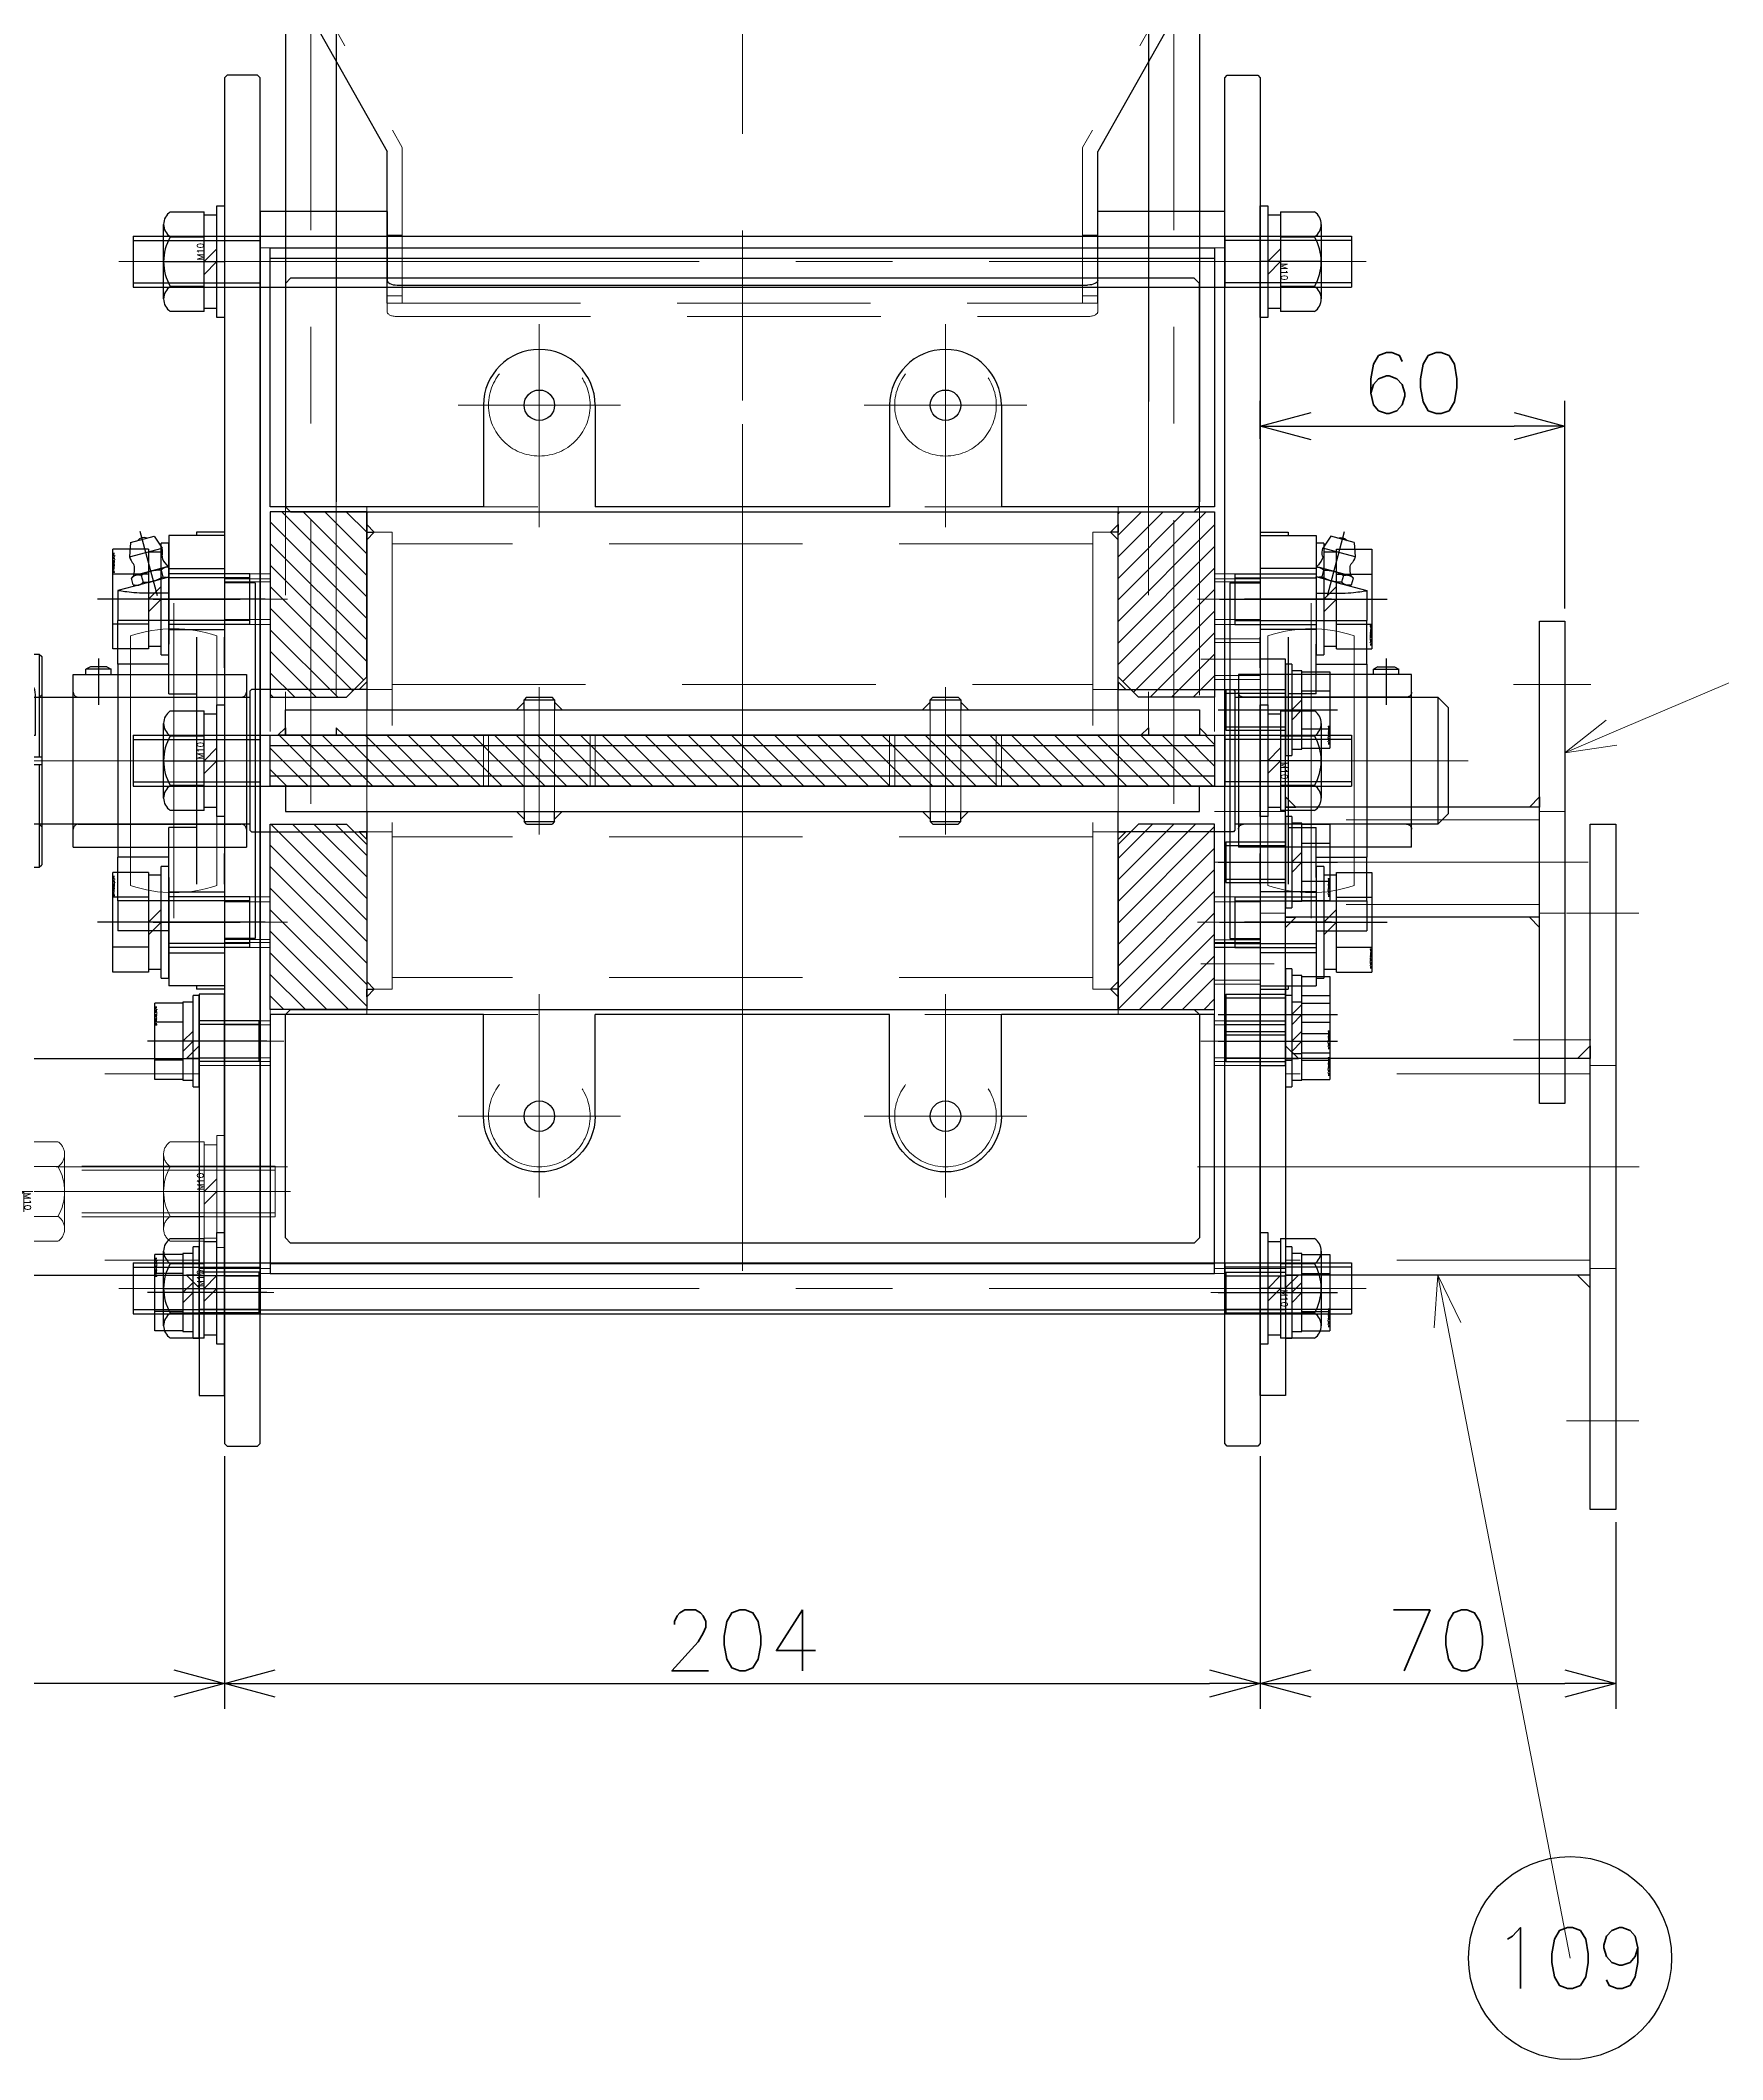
# Model space of a CAD drawing. Header units: millimetres. Extents: x -16130 to 36813, y -8099 to 27484.
# Drawn here: x 21240.1 to 21571.4, y 12683.9 to 13081.5 of the extents above; entities that cross this region are included whole.
import ezdxf
from ezdxf import colors
from ezdxf.entities.mleader import LeaderData, LeaderLine
from ezdxf.enums import TextEntityAlignment as Align
from ezdxf.math import Vec2, Vec3

# ---------------------------------------------------------------- set-up
doc = ezdxf.new("R2010")
doc.units = ezdxf.units.MM
doc.header["$LTSCALE"] = 6
doc.header["$PDMODE"] = 99
doc.header["$PDSIZE"] = 1
doc.linetypes.add('CENTER2', pattern=[28.575, 19.05, -3.175, 3.175, -3.175])
doc.linetypes.add('HIDDEN', pattern=[9.525, 6.35, -3.175])
for name, color, linetype, lineweight in [('01_NORMAL', 7, 'Continuous', 25), ('04_HIDDEN', 2, 'HIDDEN', 13), ('05_CENTER', 4, 'CENTER2', 13), ('08_DIM', 3, 'Continuous', 13)]:
    doc.layers.add(name, color=color, linetype=linetype, lineweight=lineweight)
doc.layers.add('10_DRAFT', color=8, linetype='Continuous', lineweight=0, plot=False)
doc.layers.add('HIDDEN', color=3, linetype='HIDDEN')
doc.styles.add('KSS_TXT', font='txt.shx', dxfattribs={"bigfont": 'extfont2.shx'})
doc.styles.add('KSS_TXT_L', font='txt.shx', dxfattribs={"height": 3, "bigfont": 'extfont2.shx'})
doc.styles.get("Standard").update_dxf_attribs({"font": 'txt.shx', "bigfont": 'extfont2.shx'})
doc.dimstyles.new('KSS_DIM', dxfattribs={"dimtxt": 3, "dimasz": 2.5, "dimexe": 1.25, "dimexo": 0.625, "dimtad": 1, "dimdsep": 46, "dimtxsty": 'KSS_TXT', "dimblk": 'OPEN30', "dimcen": 0, "dimazin": 2, "dimtfac": 0.75, "dimtmove": 0, "dimatfit": 3, "dimldrblk": 'OPEN30', "dimfxl": 1, "dimtolj": 1, "dimarcsym": 0})

# ---------------------------------------------------------------- blocks, each defined once
blk = doc.blocks.new('A$C3C2B7007_1_1_1')
at = {"color": 0}
for p, q in [((-100, 313.2), (-70, 260)), ((100, 313.2), (70, 260)), ((-70, 230.08), (-70, 260)), ((70, 230.08), (70, 260))]:
    blk.add_line(p, q, dxfattribs=at)
at = {"layer": '04_HIDDEN'}
for p, q in [((-97, 313.99), (-67, 260.79)), ((97, 313.99), (67, 260.79)), ((-67, 260.79), (-67, 230.08)), ((67, 260.79), (67, 230.08)), ((-70, 243.5), (-67, 243.5)), ((70, 243.5), (67, 243.5)), ((-70, 231.52), (-67, 231.52)), ((70, 231.52), (67, 231.52)), ((-70, 230.08), (70, 230.08))]:
    blk.add_line(p, q, dxfattribs=at)
at = {"layer": '05_CENTER'}
blk.add_line((0, 549.2), (0, 140), dxfattribs=at)
at = {"layer": '10_DRAFT'}
blk.add_line((6, 140), (-6, 140), dxfattribs=at)
blk = doc.blocks.new('A$C7A624D42_1_1_1')
at = {"color": 0}
for p, q in [((-70, 108.15), (-70, 94.65)), ((70, 94.65), (70, 108.15)), ((-68, 93.66), (68, 93.66))]:
    blk.add_line(p, q, dxfattribs=at)
blk.add_lwpolyline([(-70, 108.15), (-95, 108.15), (-95, -108.15), (95, -108.15), (95, 108.15), (70, 108.15)], dxfattribs=at)
blk.add_ellipse((-68, 94.65), major_axis=(-2, 0), ratio=0.493488, start_param=0, end_param=1.570796, dxfattribs=at)
at = {"color": 0, "extrusion": (0, 0, -1)}
blk.add_ellipse((68, 94.65), major_axis=(2, 0), ratio=0.493488, start_param=0, end_param=1.570796, dxfattribs=at)
at = {"layer": '04_HIDDEN'}
for p, q in [((-70, 101), (-95, 101)), ((95, 101), (70, 101)), ((-70, 94.65), (-70, 88.46)), ((70, 94.65), (70, 88.46)), ((-68, 87.47), (68, 87.47)), ((95, -101), (-95, -101))]:
    blk.add_line(p, q, dxfattribs=at)
blk.add_ellipse((-68, 88.46), major_axis=(-2, 0), ratio=0.493488, start_param=0, end_param=1.570796, dxfattribs=at)
at = {"layer": '04_HIDDEN', "extrusion": (0, 0, -1)}
blk.add_ellipse((68, 88.46), major_axis=(2, 0), ratio=0.493488, start_param=0, end_param=1.570796, dxfattribs=at)
at = {"layer": '10_DRAFT'}
blk.add_line((95, 0), (-95, 0), dxfattribs=at)
blk = doc.blocks.new('A$C684B765D')
at = {"color": 0}
for p, q in [((-195, 21.35), (-5, 21.35)), ((-195, -21.35), (-5, -21.35))]:
    blk.add_line(p, q, dxfattribs=at)
blk.add_lwpolyline([(-195, 67.5), (-200, 67.5), (-200, -67.5), (-195, -67.5)], close=True, dxfattribs=at)
at = {"color": 3}
for points in [[(-195, 21.35), (-192.5, 21.35), (-192.5, 21.35), (-195, 23.85)], [(-5, 21.35), (-7.5, 21.35), (-7.5, 21.35), (-5, 23.85)], [(-195, -21.35), (-192.5, -21.35), (-192.5, -21.35), (-195, -23.85)], [(-5, -21.35), (-7.5, -21.35), (-7.5, -21.35), (-5, -23.85)]]:
    blk.add_lwpolyline(points, close=True, dxfattribs=at)
at = {"layer": '01_NORMAL'}
blk.add_lwpolyline([(0, 34), (-5, 34), (-5, -45), (0, -45)], close=True, dxfattribs=at)
at = {"layer": '04_HIDDEN'}
for p, q in [((-195, 20), (-200, 20)), ((-5, 20), (0, 20)), ((-195, 18.35), (-5, 18.35)), ((-195, -18.35), (-5, -18.35)), ((-195, -20), (-200, -20)), ((-5, -20), (0, -20))]:
    blk.add_line(p, q, dxfattribs=at)
at = {"layer": '05_CENTER'}
for p, q in [((-190.34, 50), (-204.57, 50)), ((4.66, 24.75), (-9.57, 24.75)), ((-204.62, 0), (4.68, 0)), ((4.66, -24.75), (-9.57, -24.75)), ((-190.34, -50), (-204.57, -50))]:
    blk.add_line(p, q, dxfattribs=at)
blk = doc.blocks.new('A$C4F344C99_1')
at = {"color": 0}
for p, q in [((-7.51, 8.7), (7.51, 8.7)), ((-7.51, 3.2), (-7.51, 8.7)), ((-3.75, 3.2), (-3.75, 8.7)), ((3.75, 3.2), (3.75, 8.7)), ((7.51, 3.2), (7.51, 8.7)), ((-9, 1.2), (9, 1.2)), ((-9, 1.2), (-9, 0)), ((-9, 0), (9, 0)), ((-7.7, 3.2), (-7.7, 1.2)), ((7.7, 3.2), (-7.7, 3.2)), ((0, 1.2), (-2, 3.2)), ((0, 3.2), (2, 1.2)), ((7.7, 1.2), (7.7, 3.2)), ((9, 0), (9, 1.2))]:
    blk.add_line(p, q, dxfattribs=at)
at = {"color": 0, "linetype": 'CENTER2'}
blk.add_line((0, -13.3), (0, 10.2), dxfattribs=at)
at = {"color": 0, "linetype": 'HIDDEN'}
for p, q in [((-4, -11.8), (-4, 0)), ((-3.32, -11.8), (-3.32, 0)), ((3.32, -11.8), (3.32, 0)), ((4, -11.8), (4, 0)), ((-4, -11.8), (4, -11.8))]:
    blk.add_line(p, q, dxfattribs=at)
at = {"layer": '10_DRAFT', "style": 'KSS_TXT_L'}
blk.add_text('BT-M8x15L,SW,PW', height=0.3, dxfattribs=at).set_placement((3.13, 8.36))
blk = doc.blocks.new('A$C684BE65F')
blk.add_blockref('A$C684B765D', (0, 0))
at = {"rotation": 90}
for p in [(-5, 24.75), (-5, -24.75)]:
    blk.add_blockref('A$C4F344C99_1', p, dxfattribs=at)
blk = doc.blocks.new('A$C3AF81C96_1_1_1')
for p, q in [((-4, 49), (-4, 10)), ((144, 10), (144, 49)), ((-4, -10), (-4, -49)), ((144, -49), (144, -10))]:
    blk.add_line(p, q)
at = {"color": 0}
for p, q in [((-152, 12.5), (-27, 12.5)), ((27.5, 12.5), (27, 12)), ((27, 10), (27, 12)), ((27, 12), (33, 12)), ((27.5, 12.5), (32.5, 12.5)), ((33, 12), (32.5, 12.5)), ((33, 12), (33, 10)), ((107.5, 12.5), (107, 12)), ((107, 10), (107, 12)), ((107, 12), (113, 12)), ((107.5, 12.5), (112.5, 12.5)), ((113, 12), (112.5, 12.5)), ((113, 12), (113, 10)), ((207, 12.5), (207, -12.5)), ((-4, 5), (-4, -5)), ((144, 5), (144, -5)), ((27, -10), (27, -12)), ((33, -12), (33, -10)), ((107, -10), (107, -12)), ((113, -12), (113, -10)), ((-27, -12.5), (-152, -12.5)), ((27, -12), (33, -12)), ((27.5, -12.5), (27, -12)), ((27.5, -12.5), (32.5, -12.5)), ((33, -12), (32.5, -12.5)), ((107, -12), (113, -12)), ((107.5, -12.5), (107, -12)), ((107.5, -12.5), (112.5, -12.5)), ((113, -12), (112.5, -12.5))]:
    blk.add_line(p, q, dxfattribs=at)
for points in [[(159, 95), (-19, 95), (-20, 94), (-20, 50), (-19, 49), (159, 49), (160, 50), (160, 94)], [(-20, 10), (160, 10), (160, 5), (-20, 5)], [(-20, -10), (160, -10), (160, -5), (-20, -5)], [(159, -95), (-19, -95), (-20, -94), (-20, -50), (-19, -49), (159, -49), (160, -50), (160, -94)]]:
    blk.add_lwpolyline(points, close=True, dxfattribs=at)
at = {"color": 3}
for points in [[(-4, 45), (-2.5, 45), (-4, 46.5), (-4, 46.5)], [(-4, 45), (-2.5, 45), (-4, 43.5), (-4, 43.5)], [(144, 45), (142.5, 45), (144, 46.5), (144, 46.5)], [(144, 45), (142.5, 45), (144, 43.5), (144, 43.5)], [(-4, 14), (-5.5, 14), (-4, 15.5), (-4, 15.5)], [(144, 14), (145.5, 14), (144, 15.5), (144, 15.5)], [(-4, -14), (-5.5, -14), (-4, -15.5), (-4, -15.5)], [(144, -14), (145.5, -14), (144, -15.5), (144, -15.5)], [(-4, -45), (-2.5, -45), (-4, -43.5), (-4, -43.5)], [(144, -45), (142.5, -45), (144, -43.5), (144, -43.5)], [(-4, -45), (-2.5, -45), (-4, -46.5), (-4, -46.5)], [(144, -45), (142.5, -45), (144, -46.5), (144, -46.5)]]:
    blk.add_lwpolyline(points, close=True, dxfattribs=at)
at = {"color": 0}
for points in [[(-4, 14), (-26.7, 14), (-27, 13.7), (-27, -13.7), (-26.7, -14), (-4, -14)], [(144, 14), (166.7, 14), (167, 13.7), (167, -13.7), (166.7, -14), (144, -14)], [(167, 12.5), (207, 12.5), (209, 10.5), (209, -10.5), (207, -12.5), (167, -12.5)]]:
    blk.add_lwpolyline(points, dxfattribs=at)
for centre in [(30, 70), (110, 70), (30, -70), (110, -70)]:
    blk.add_circle(centre, 3, dxfattribs=at)
at = {"layer": '04_HIDDEN'}
for p, q in [((144, 50), (-4, 50)), ((-4, 50), (-4, 49)), ((144, 50), (144, 49)), ((-4, 45), (1, 45)), ((1, 45), (1, -45)), ((139, 45), (139, -45)), ((144, 45), (139, 45)), ((139, 42.7), (1, 42.7)), ((-4, 14), (1, 14)), ((144, 14), (139, 14)), ((-4, 10), (-4, 5)), ((27, 10), (27, -10)), ((33, 10), (33, -10)), ((107, 10), (107, -10)), ((113, 10), (113, -10)), ((144, 10), (144, 5)), ((-4, -10), (-4, -5)), ((144, -10), (144, -5)), ((-4, -14), (1, -14)), ((144, -14), (139, -14)), ((139, -42.7), (1, -42.7)), ((-4, -45), (1, -45)), ((144, -45), (139, -45)), ((-4, -50), (-4, -49)), ((144, -50), (-4, -50)), ((144, -50), (144, -49))]:
    blk.add_line(p, q, dxfattribs=at)
for points in [[(1, 15), (139, 15)], [(139, -15), (1, -15)]]:
    blk.add_lwpolyline(points, dxfattribs=at)
for points in [[(20, 5), (40, 5), (40, -5), (20, -5)], [(120, 5), (100, 5), (100, -5), (120, -5)]]:
    blk.add_lwpolyline(points, close=True, dxfattribs=at)
for centre in [(30, 70), (110, 70), (30, -70), (110, -70)]:
    blk.add_circle(centre, 10, dxfattribs=at)
at = {"layer": '05_CENTER'}
for p, q in [((70, -100.5), (70, 100.5)), ((30, 57), (30, 83)), ((110, 57), (110, 83)), ((17, 70), (43, 70)), ((123, 70), (97, 70)), ((30, -14.51), (30, 14.51)), ((110, -14.51), (110, 14.51)), ((-156.79, 0), (212.93, 0)), ((30, -57), (30, -83)), ((110, -57), (110, -83)), ((17, -70), (43, -70)), ((123, -70), (97, -70))]:
    blk.add_line(p, q, dxfattribs=at)
at = {"layer": '08_DIM'}
for points in [[(27, 10), (25.5, 10), (25.5, 10), (27, 11.5)], [(33, 10), (34.5, 10), (34.5, 10), (33, 11.5)], [(107, 10), (105.5, 10), (105.5, 10), (107, 11.5)], [(113, 10), (114.5, 10), (114.5, 10), (113, 11.5)], [(27, -10), (25.5, -10), (25.5, -10), (27, -11.5)], [(33, -10), (34.5, -10), (34.5, -10), (33, -11.5)], [(107, -10), (105.5, -10), (105.5, -10), (107, -11.5)], [(113, -10), (114.5, -10), (114.5, -10), (113, -11.5)]]:
    blk.add_lwpolyline(points, close=True, dxfattribs=at)
blk = doc.blocks.new('SCSPJ25-10c')
at = {"color": 0}
for p, q in [((-21, -0.5), (-20.5, 0)), ((20.5, 0), (-20.5, 0)), ((-0.75, 0), (-0.75, -10)), ((0.75, 0), (0.75, -10)), ((21, -0.5), (20.5, 0)), ((-0.75, -0.5), (-21, -0.5)), ((-21, -0.5), (-21, -9.5)), ((0, 0), (0, 0)), ((21, -0.5), (0.75, -0.5)), ((5, -1.25), (12.99, -1.25)), ((5, -1.25), (5, -8.75)), ((21, -0.5), (21, -9.5)), ((-0.75, -9.5), (-21, -9.5)), ((-21, -9.5), (-20.5, -10)), ((20.5, -10), (-20.5, -10)), ((21, -9.5), (0.75, -9.5)), ((5, -8.75), (12.99, -8.75)), ((21, -9.5), (20.5, -10))]:
    blk.add_line(p, q, dxfattribs=at)
for major_axis, ratio in [((3.05, 0), 0.655077), ((2.43, 0), 0.679752)]:
    blk.add_ellipse((-12.99, -5), major_axis=major_axis, ratio=ratio, dxfattribs=at)
blk.add_ellipse((12.99, -5), major_axis=(0, -3.75), ratio=0.985617, start_param=0, end_param=3.141593, dxfattribs=at)
at = {"layer": '04_HIDDEN', "color": 0}
for p, q in [((-13, 0), (-12.5, -0.5)), ((13, 0), (12.5, -0.5)), ((-12.99, -3), (-0.75, -3)), ((-12.99, -3.35), (-0.75, -3.35)), ((-12.5, -0.5), (-12.5, -9.5)), ((0.75, -2.75), (5, -2.75)), ((11, 0), (11, 0)), ((12.5, -0.5), (12.5, -9.5)), ((-12.99, -6.65), (-0.75, -6.65)), ((-12.99, -7), (-0.75, -7)), ((0.75, -7.25), (5, -7.25)), ((-12.5, -9.5), (-13, -10)), ((12.5, -9.5), (13, -10))]:
    blk.add_line(p, q, dxfattribs=at)
at = {"layer": '05_CENTER', "color": 0}
blk.add_line((-16.45, -5), (18.24, -5), dxfattribs=at)
at = {"layer": '10_DRAFT'}
blk.add_line((0, 0), (0, -10), dxfattribs=at)
blk = doc.blocks.new('A$C684A822A')
h = blk.add_hatch()
h.set_pattern_fill('_USER', color=0, scale=3, angle=45, style=0, pattern_type=0)
h.set_pattern_definition([(45, (-20851.213, -18042.5643), (-2.12132034, 2.12132034), [])])
h.paths.add_polyline_path([(19, 49), (0, 49), (0, 16.5), (4, 12.5), (19, 12.5)])
h.paths.add_polyline_path([(0, -49), (19, -49), (19, -12.5), (4, -12.5), (0, -16.5)])
at = {"color": 0}
for points in [[(0, 49), (19, 49), (19, 12.5), (4, 12.5), (0, 16.5)], [(0, -49), (19, -49), (19, -12.5), (4, -12.5), (0, -16.5)]]:
    blk.add_lwpolyline(points, close=True, dxfattribs=at)
at = {"layer": '10_DRAFT'}
blk.add_line((0, 0), (19, 0), dxfattribs=at)
blk = doc.blocks.new('A$C20FD3695_1_1_1')
h = blk.add_hatch()
h.set_pattern_fill('_USER', color=0, scale=3, angle=315, pattern_type=0)
h.set_pattern_definition([(315, (-23511.2523, 23029.7587), (2.12132034, 2.12132034), [])])
h.paths.add_polyline_path([(123, -0.5), (123, -0.5), (123, 9.5), (-63, 9.5), (-63, -0.5), (-63, -0.5)])
at = {"color": 0}
for p, q in [((-63, 7.5), (123, 7.5)), ((-63, 1.5), (123, 1.5))]:
    blk.add_line(p, q, dxfattribs=at)
blk.add_lwpolyline([(-63, 9.5), (123, 9.5), (123, -0.5), (-63, -0.5)], close=True, dxfattribs=at)
at = {"layer": '04_HIDDEN', "color": 0}
for p, q in [((-21, 9.5), (-21, -0.5)), ((1, 9.5), (1, -0.5)), ((59, 9.5), (59, -0.5)), ((81, 9.5), (81, -0.5))]:
    blk.add_line(p, q, dxfattribs=at)
at = {"layer": '05_CENTER', "color": 0}
for p, q in [((-10, 12.23), (-10, -2.88)), ((70, 12.23), (70, -2.88))]:
    blk.add_line(p, q, dxfattribs=at)
blk = doc.blocks.new('A$C04E828C6_1_1_1')
at = {"color": 0}
for p, q in [((-63, 28), (123, 28)), ((-21, -1), (-21, -21)), ((1, -1), (1, -21)), ((59, -1), (59, -21)), ((81, -1), (81, -21))]:
    blk.add_line(p, q, dxfattribs=at)
for points in [[(-21, -21), (-63, -21), (-63, 30), (123, 30), (123, -21), (81, -21)], [(59, -21), (1, -21)]]:
    blk.add_lwpolyline(points, dxfattribs=at)
for centre in [(-10, -1), (70, -1)]:
    blk.add_arc(centre, 11, 0, 180, dxfattribs=at)
at = {"layer": '05_CENTER'}
for p, q in [((-10, -25), (-10, 15)), ((70, -25), (70, 15)), ((-26, -1), (6, -1)), ((54, -1), (86, -1))]:
    blk.add_line(p, q, dxfattribs=at)
blk = doc.blocks.new('A$C684CC09B')
at = {"color": 0, "linetype": 'CENTER2'}
blk.add_line((0, -93), (0, 10), dxfattribs=at)
at = {"color": 0}
for p, q in [((-9.81, 7), (9.81, 7)), ((-9.81, 0), (-9.81, 7)), ((-4.91, 0), (-4.91, 7)), ((4.91, 0), (4.91, 7)), ((9.81, 0), (9.81, 7)), ((-9.81, 0), (9.81, 0)), ((-5, -90), (-5, 0)), ((5, -90), (5, 0)), ((-4.19, -90), (-4.19, -1.96)), ((4.19, -90), (4.19, -1.96))]:
    blk.add_line(p, q, dxfattribs=at)
at = {"color": 0, "linetype": 'HIDDEN'}
for p, q in [((-5, -1.96), (5, -1.96)), ((-5, -90), (5, -90))]:
    blk.add_line(p, q, dxfattribs=at)
at = {"layer": '10_DRAFT', "style": 'KSS_TXT_L'}
for s, p in [('BT-M10x90L', (6.32, 6.59)), ('全ねじ', (7.03, 6.21))]:
    blk.add_text(s, height=0.3, dxfattribs=at).set_placement(p)
blk = doc.blocks.new('M10Nza_1_1_1_1')
at = {"color": 0}
for p, q in [((-7.35, 12), (7.35, 12)), ((-9.8, 4), (-9.8, 10.69)), ((-4.9, 4), (-4.9, 10.69)), ((4.9, 10.69), (4.9, 4)), ((9.8, 10.69), (9.8, 4)), ((-9.8, 4), (9.8, 4)), ((-9.2, 1.5), (-9.2, 4)), ((0, 1.5), (-2.5, 4)), ((0, 4), (2.5, 1.5)), ((9.2, 4), (9.2, 1.5))]:
    blk.add_line(p, q, dxfattribs=at)
at = {"color": 0, "linetype": 'CENTER2'}
blk.add_line((0, 12), (0, 0), dxfattribs=at)
at = {"color": 0}
blk.add_lwpolyline([(-11, 1.5), (11, 1.5), (11, 0), (-11, 0)], close=True, dxfattribs=at)
for centre, radius, start, end in [((-7.35, 9.06), 2.94, 33.626, 146.374), ((0, 2.2), 9.8, 60, 120), ((7.35, 9.06), 2.94, 33.626, 146.374)]:
    blk.add_arc(centre, radius, start, end, dxfattribs=at)
at = {"layer": '10_DRAFT', "style": 'KSS_TXT'}
blk.add_text('M10', height=1.25, dxfattribs=at).set_placement((0.26, 4.12))
blk = doc.blocks.new('A$C684BE9AA')
blk.add_blockref('A$C3AF81C96_1_1_1', (-70, 0))
at = {"color": 6}
for name, p in [('A$C04E828C6_1_1_1', (-30, 71)), ('A$C684A822A', (74, 0)), ('A$C20FD3695_1_1_1', (-30, -4.5))]:
    blk.add_blockref(name, p, dxfattribs=at)
at = {"color": 6, "xscale": -1}
blk.add_blockref('A$C684A822A', (-74, 0), dxfattribs=at)
at = {"color": 4, "rotation": 90}
blk.add_blockref('SCSPJ25-10c', (-148, 0), dxfattribs=at)
at = {"color": 6, "xscale": -1, "rotation": 180}
blk.add_blockref('A$C04E828C6_1_1_1', (-30, -71), dxfattribs=at)
at = {"layer": '04_HIDDEN'}
for name, p, rotation in [('A$C684CC09B', (-182, -84.85), 90), ('M10Nza_1_1_1_1', (-145.5, -84.85), 270), ('M10Nza_1_1_1_1', (-102, -84.85), 89.99999999999999)]:
    blk.add_blockref(name, p, dxfattribs=dict(at, rotation=rotation))
blk = doc.blocks.new('MUCFC205b')
at = {"color": 0}
for p, q in [((-18.52, 42.96), (-13.88, 44.21)), ((-13.88, 44.21), (-12.31, 41.83)), ((-11, 44.32), (-11, 22.98)), ((0, 44.32), (-11, 44.32)), ((-5.5, 45), (-5.5, 44.32)), ((0, 45), (-5.5, 45)), ((0, 45), (0, 44.32)), ((0, 44.32), (0, 24.31)), ((-18.52, 42.96), (-18.69, 40.12)), ((-18.69, 40.12), (-12.31, 41.83)), ((-17.9, 36.4), (-18.34, 35.96)), ((-17.98, 34.63), (-18.34, 35.96)), ((-17.45, 36.52), (-17.9, 36.4)), ((-14.52, 37.31), (-17.45, 36.52)), ((-16.39, 36.48), (-16.03, 35.15)), ((-15, 35.11), (-11, 36.18)), ((-11.59, 38.09), (-14.52, 37.31)), ((-12.48, 37.53), (-12.13, 36.2)), ((-11.14, 38.21), (-11.59, 38.09)), ((-11.14, 38.21), (-11, 38.18)), ((-11, 37.82), (0, 37.82)), ((-15, 35.11), (-21, 33.5)), ((-21, 33.5), (-21, 27.59)), ((-17.38, 34.47), (-17.98, 34.63)), ((-11, 32.96), (-15, 32.96)), ((6, 35), (0, 35)), ((6, 35), (6, -35)), ((-11, 27.59), (-21, 27.59)), ((-21, 19), (-21, 27.59)), ((-11, 25.82), (0, 25.82)), ((-5.5, 24.31), (-5.5, 18.27)), ((0, 18.27), (0, 24.31)), ((-11, 13.14), (-11, 22.98)), ((-29.8, -17), (-29.8, 17)), ((-29.8, 17), (-21, 17)), ((-26.43, 18.5), (-27.3, 18)), ((-22.3, 18), (-27.3, 18)), ((-27.3, 17), (-27.3, 18)), ((-23.17, 18.5), (-26.43, 18.5)), ((-23.17, 18.5), (-22.3, 18)), ((-22.3, 17), (-22.3, 18)), ((-11, 19), (-21, 19)), ((-21, 19), (-21, -19)), ((-5.5, 18.27), (-5.5, -18.27)), ((0, 18.27), (0, -18.27)), ((-11, 13.14), (-5.5, 13.14)), ((-5.5, -13.14), (-11, -13.14)), ((-11, -22.98), (-11, -13.14)), ((-29.8, -17), (-21, -17)), ((-11, -19), (-21, -19)), ((-21, -27.59), (-21, -19)), ((-5.5, -18.27), (-5.5, -24.31)), ((0, -24.31), (0, -18.27)), ((-11, -22.98), (-11, -44.32)), ((-11, -27.59), (-21, -27.59)), ((-21, -27.59), (-21, -33.5)), ((-11, -25.82), (0, -25.82)), ((0, -24.31), (0, -44.32)), ((-11, -33.5), (-21, -33.5)), ((6, -35), (0, -35)), ((-11, -37.82), (0, -37.82)), ((0, -44.32), (-11, -44.32)), ((-5.5, -44.32), (-5.5, -45)), ((0, -45), (-5.5, -45)), ((0, -44.32), (0, -45))]:
    blk.add_line(p, q, dxfattribs=at)
at = {"color": 0, "linetype": 'CENTER2'}
for p, q in [((-13.22, 32.48), (-16.61, 45.11)), ((-14.04, 31.82), (3.08, 31.82)), ((-24.8, 20.13), (-24.8, 10.98)), ((-14.04, -31.82), (3.08, -31.82))]:
    blk.add_line(p, q, dxfattribs=at)
at = {"color": 0}
for centre, radius, start, end in [((-15.87, 42.34), 1.59, 69.1961, 140.8039), ((-15.5, 40.98), 3.3, 195, 222.487), ((-15.5, 40.98), 3.3, 347.513, 15), ((-11.5, 40.09), 0.8, 167.513, 206.3466), ((-18.52, 38.21), 0.8, 3.6534, 42.487), ((-23.71, 37.88), 6, 345.761, 3.6534), ((-6.84, 42.4), 6, 206.3466, 224.239)]:
    blk.add_arc(centre, radius, start, end, dxfattribs=at)
at = {"color": 0, "linetype": 'HIDDEN'}
for centre, start, end in [((-28.8, 13.5), 180, 270), ((3.3, 13.5), 270, 0), ((-28.8, -13.5), 90, 180), ((3.3, -13.5), 0, 90)]:
    blk.add_arc(centre, 1, start, end, dxfattribs=at)
at = {"color": 0}
for points, weights in [([(-17.45, 36.52), (-17.9, 36.4), (-18.34, 35.96)], [1, 1.07194812406, 1.06657306684]), ([(-16.39, 36.48), (-16.99, 36.64), (-17.45, 36.52)], [1.06657306684, 1.07194812406, 1]), ([(-14.52, 37.31), (-15.42, 37.06), (-16.39, 36.48)], [1, 1.07194812406, 1.06657306684]), ([(-12.48, 37.53), (-13.61, 37.55), (-14.52, 37.31)], [1.06657306684, 1.07194812406, 1]), ([(-14, 35.38), (-13.09, 35.62), (-12.13, 36.2)], [1, 1.07194812406, 1.06657306684]), ([(-11.59, 38.09), (-12.04, 37.97), (-12.48, 37.53)], [1, 1.07194812406, 1.06657306684]), ([(-12.13, 36.2), (-11.53, 36.04), (-11.07, 36.16)], [1.06657306684, 1.07194812406, 1]), ([(-11, 38.14), (-11.32, 38.17), (-11.59, 38.09)], [1.05782997359, 1.04224174095, 1]), ([(-11.07, 36.16), (-11.04, 36.17), (-11, 36.18)], [1, 1.00541148326, 1.01038554173]), ([(-17.98, 34.63), (-17.38, 34.47), (-16.93, 34.59)], [1.06657306684, 1.07194812406, 1]), ([(-16.93, 34.59), (-16.47, 34.71), (-16.03, 35.15)], [1, 1.07194812406, 1.06657306684]), ([(-16.03, 35.15), (-14.91, 35.13), (-14, 35.38)], [1.06657306684, 1.07194812406, 1])]:
    blk.add_rational_spline(points, weights, degree=2, dxfattribs=at)
blk.add_open_spline([(-15, 32.96), (-15.76, 32.96), (-16.56, 32.99), (-18.04, 33.09), (-18.71, 33.16), (-19.77, 33.3), (-20.24, 33.37), (-20.85, 33.47), (-20.94, 33.49), (-21, 33.5)], degree=3, knots=[-1.8123061, -1.8123061, -1.8123061, -1.8123061, -1.5857638, -1.5857638, -1.3592215, -1.3592215, -1.1326873, -1.1326873, -0.9061531, -0.9061531, -0.9061531, -0.9061531], dxfattribs=at)
at = {"layer": '10_DRAFT'}
for p, q in [((-10, 31), (-10, -31)), ((-18.5, 24.57), (-18.5, -24.57)), ((-1.5, 24.57), (-1.5, -24.57)), ((6, 0), (-29.8, 0))]:
    blk.add_line(p, q, dxfattribs=at)
for start, end in [(70.9179, 109.0821), (250.9179, 289.0821)]:
    blk.add_arc((-10, 0), 26, start, end, dxfattribs=at)
at = {"layer": 'HIDDEN', "color": 0}
for p, q in [((-21, 17), (4.3, 17)), ((4.3, 17), (4.3, -17)), ((-28.8, 12.5), (3.3, 12.5)), ((-28.8, -12.5), (3.3, -12.5)), ((-21, -17), (4.3, -17))]:
    blk.add_line(p, q, dxfattribs=at)
blk = doc.blocks.new('A$C05FE0EC2_2_1_1')
at = {"color": 0, "linetype": 'CENTER2'}
blk.add_line((0, -19), (0, 14), dxfattribs=at)
at = {"color": 0}
for p, q in [((-9.81, 11), (9.81, 11)), ((-9.81, 4), (-9.81, 11)), ((-4.91, 4), (-4.91, 11)), ((4.91, 4), (4.91, 11)), ((9.81, 4), (9.81, 11)), ((9.81, 4), (-9.81, 4)), ((-9.25, 4), (-9.25, 1.5)), ((0, 1.5), (-2.5, 4)), ((0, 4), (2.5, 1.5)), ((9.25, 1.5), (9.25, 4)), ((-11, 1.5), (11, 1.5)), ((-11, 1.5), (-11, 0)), ((-11, 0), (11, 0)), ((11, 0), (11, 1.5))]:
    blk.add_line(p, q, dxfattribs=at)
at = {"color": 0, "linetype": 'HIDDEN'}
for p, q in [((-5, -16), (-5, 0)), ((-4.19, -16), (-4.19, 0)), ((4.19, -16), (4.19, 0)), ((5, -16), (5, 0)), ((-5, -16), (5, -16))]:
    blk.add_line(p, q, dxfattribs=at)
at = {"layer": '10_DRAFT', "style": 'KSS_TXT_L'}
blk.add_text('BT-M10x20L,SW,PW', height=0.3, dxfattribs=at).set_placement((5.16, 10.66))
blk = doc.blocks.new('A$C684BE847')
at = {"color": 4, "xscale": -1}
blk.add_blockref('MUCFC205b', (0, 0), dxfattribs=at)
at = {"rotation": 270}
for p in [(11, 31.82), (11, -31.82)]:
    blk.add_blockref('A$C05FE0EC2_2_1_1', p, dxfattribs=at)
blk = doc.blocks.new('A$C684BE7FE')
at = {"color": 4}
blk.add_blockref('MUCFC205b', (0, 0), dxfattribs=at)
at = {"rotation": 90}
for p in [(-11, 31.82), (-11, -31.82)]:
    blk.add_blockref('A$C05FE0EC2_2_1_1', p, dxfattribs=at)
blk = doc.blocks.new('A$C684B70C1')
at = {"color": 0}
for p, q in [((55, 10.85), (5, 10.85)), ((55, -10.85), (5, -10.85))]:
    blk.add_line(p, q, dxfattribs=at)
for points in [[(60, 47.5), (55, 47.5), (55, -47.5), (60, -47.5)], [(0, 40), (5, 40), (5, -40), (0, -40)]]:
    blk.add_lwpolyline(points, close=True, dxfattribs=at)
at = {"color": 3}
for points in [[(5, 10.85), (7, 10.85), (5, 12.85), (5, 12.85)], [(55, 10.85), (53, 10.85), (55, 12.85), (55, 12.85)], [(5, -10.85), (7, -10.85), (5, -12.85), (5, -12.85)], [(55, -10.85), (53, -10.85), (55, -12.85), (55, -12.85)]]:
    blk.add_lwpolyline(points, close=True, dxfattribs=at)
at = {"layer": '04_HIDDEN'}
for p, q in [((0, 10), (5, 10)), ((55, 8.35), (5, 8.35)), ((55, 10), (60, 10)), ((0, -10), (5, -10)), ((55, -8.35), (5, -8.35)), ((55, -10), (60, -10))]:
    blk.add_line(p, q, dxfattribs=at)
at = {"layer": '05_CENTER'}
for p, q in [((49.88, 35), (65.12, 35)), ((-5.12, 30), (10.12, 30)), ((-3.6, 0), (64.55, 0)), ((-5.12, -30), (10.12, -30)), ((49.88, -35), (65.12, -35))]:
    blk.add_line(p, q, dxfattribs=at)
blk = doc.blocks.new('A$C684CD19B')
at = {"rotation": 270}
for p in [(5, 30), (5, 0), (5, -30)]:
    blk.add_blockref('A$C4F344C99_1', p, dxfattribs=at)
at = {"layer": '01_NORMAL', "xscale": -1, "rotation": 180}
blk.add_blockref('A$C684B70C1', (0, 0), dxfattribs=at)
blk = doc.blocks.new('A$C684B73D7')
at = {"color": 0}
for p, q in [((65, 21.35), (5, 21.35)), ((65, -21.35), (5, -21.35))]:
    blk.add_line(p, q, dxfattribs=at)
blk.add_lwpolyline([(65, 67.5), (70, 67.5), (70, -67.5), (65, -67.5)], close=True, dxfattribs=at)
at = {"color": 3}
for points in [[(5, 21.35), (7.5, 21.35), (7.5, 21.35), (5, 23.85)], [(65, 21.35), (62.5, 21.35), (62.5, 21.35), (65, 23.85)], [(5, -21.35), (7.5, -21.35), (7.5, -21.35), (5, -23.85)], [(65, -21.35), (62.5, -21.35), (62.5, -21.35), (65, -23.85)]]:
    blk.add_lwpolyline(points, close=True, dxfattribs=at)
at = {"layer": '01_NORMAL'}
blk.add_lwpolyline([(0, 34), (5, 34), (5, -45), (0, -45)], close=True, dxfattribs=at)
at = {"layer": '04_HIDDEN'}
for p, q in [((5, 20), (0, 20)), ((65, 20), (70, 20)), ((65, 18.35), (5, 18.35)), ((65, -18.35), (5, -18.35)), ((5, -20), (0, -20)), ((65, -20), (70, -20))]:
    blk.add_line(p, q, dxfattribs=at)
at = {"layer": '05_CENTER'}
for p, q in [((60.34, 50), (74.57, 50)), ((-4.66, 24.75), (9.57, 24.75)), ((74.62, 0), (-4.68, 0)), ((-4.66, -24.75), (9.57, -24.75)), ((60.34, -50), (74.57, -50))]:
    blk.add_line(p, q, dxfattribs=at)
blk = doc.blocks.new('A$C684CD1C5')
blk.add_blockref('A$C684B73D7', (0, 0))
at = {"rotation": 270}
for p in [(5, 24.75), (5, -24.75)]:
    blk.add_blockref('A$C4F344C99_1', p, dxfattribs=at)
blk = doc.blocks.new('M10Nza_1_1_1_1_1')
at = {"color": 0}
for p, q in [((-7.35, 12), (7.35, 12)), ((-9.8, 4), (-9.8, 10.69)), ((-4.9, 4), (-4.9, 10.69)), ((4.9, 10.69), (4.9, 4)), ((9.8, 10.69), (9.8, 4)), ((-9.8, 4), (9.8, 4)), ((-9.2, 1.5), (-9.2, 4)), ((0, 1.5), (-2.5, 4)), ((0, 4), (2.5, 1.5)), ((9.2, 4), (9.2, 1.5))]:
    blk.add_line(p, q, dxfattribs=at)
at = {"color": 0, "linetype": 'CENTER2'}
blk.add_line((0, 12), (0, 0), dxfattribs=at)
at = {"color": 0}
blk.add_lwpolyline([(-11, 1.5), (11, 1.5), (11, 0), (-11, 0)], close=True, dxfattribs=at)
for centre, radius, start, end in [((-7.35, 9.06), 2.94, 33.626, 146.374), ((0, 2.2), 9.8, 60, 120), ((7.35, 9.06), 2.94, 33.626, 146.374)]:
    blk.add_arc(centre, radius, start, end, dxfattribs=at)
at = {"layer": '10_DRAFT', "style": 'KSS_TXT'}
blk.add_text('M10', height=1.25, dxfattribs=at).set_placement((0.26, 4.12))
blk = doc.blocks.new('A$C68084CB7_1_1_1')
at = {"color": 0}
for p, q in [((-5, 215), (-5, 50.99)), ((5, 215), (-5, 215)), ((-4.19, 215), (-4.19, 175)), ((4.19, 215), (4.19, 175)), ((5, 215), (5, 70.71)), ((5, 175), (-5, 175))]:
    blk.add_line(p, q, dxfattribs=at)
at = {"layer": '04_HIDDEN'}
for p, q in [((5, 70.71), (5, 5)), ((-5, 50.99), (-5, 5)), ((5, 5), (-5, 5))]:
    blk.add_line(p, q, dxfattribs=at)
at = {"layer": '05_CENTER'}
for p, q in [((0, 218.8), (0, -8.49)), ((0, 196.64), (0, 173.31))]:
    blk.add_line(p, q, dxfattribs=at)
blk = doc.blocks.new('A$C680612B7_1_1_1')
at = {"color": 0}
for p, q in [((-120, 5), (120, 5)), ((-120, 5), (-120, -5)), ((-120, 4.19), (-95, 4.19)), ((-95, 5), (-95, -5)), ((95, 5), (95, -5)), ((120, 4.19), (95, 4.19)), ((120, 5), (120, -5)), ((-120, -4.19), (-95, -4.19)), ((-120, -5), (120, -5)), ((120, -4.19), (95, -4.19))]:
    blk.add_line(p, q, dxfattribs=at)
at = {"layer": '05_CENTER'}
blk.add_line((-122.85, 0), (122.85, 0), dxfattribs=at)
blk = doc.blocks.new('A$C680831B6_1_1_1')
blk.add_blockref('A$C680612B7_1_1_1', (0, 0))
at = {"layer": '01_NORMAL'}
for p, rotation in [((-102, 0), 89.99999999999999), ((102, 0), 270)]:
    blk.add_blockref('M10Nza_1_1_1_1_1', p, dxfattribs=dict(at, rotation=rotation))
blk = doc.blocks.new('A$C684CFBF1')
at = {"color": 3}
for points in [[(-90, 5), (-91.5, 5), (-90, 6.5), (-90, 6.5)], [(-80, 5), (-78.5, 5), (-80, 6.5), (-80, 6.5)], [(80, 5), (78.5, 5), (80, 6.5), (80, 6.5)], [(90, 5), (91.5, 5), (90, 6.5), (90, 6.5)]]:
    blk.add_lwpolyline(points, close=True, dxfattribs=at)
at = {"layer": '10_DRAFT'}
blk.add_line((0, -3.36), (0, 3.36), dxfattribs=at)
at = {"xscale": -1}
for p in [(-85, 0), (85, 0)]:
    blk.add_blockref('A$C68084CB7_1_1_1', p, dxfattribs=at)
for name, p in [('M10Nza_1_1_1_1_1', (-85, 189)), ('M10Nza_1_1_1_1_1', (85, 189)), ('A$C680831B6_1_1_1', (0, 98.28)), ('A$C680612B7_1_1_1', (0, 0)), ('A$C680831B6_1_1_1', (0, -103.92))]:
    blk.add_blockref(name, p)
for p, rotation in [((-102, 0), 89.99999999999999), ((102, 0), 270)]:
    blk.add_blockref('M10Nza_1_1_1_1_1', p, dxfattribs=dict(rotation=rotation))
blk = doc.blocks.new('A$C092D7ACD_1_1_1')
at = {"color": 0}
blk.add_lwpolyline([(6.5, 135), (0.5, 135), (0, 134.5), (0, -134.5), (0.5, -135), (6.5, -135), (7, -134.5), (7, 134.5)], close=True, dxfattribs=at)
at = {"layer": '04_HIDDEN'}
for p, q in [((9, 101), (7, 101)), ((9, 36.82), (0, 36.82)), ((9, 35.82), (0, 35.82)), ((9, 27.82), (0, 27.82)), ((9, 26.82), (0, 26.82)), ((9, -26.82), (0, -26.82)), ((9, -27.82), (0, -27.82)), ((9, -35.82), (0, -35.82)), ((9, -36.82), (0, -36.82)), ((9, -51.25), (0, -51.25)), ((9, -52), (0, -52)), ((9, -58.5), (0, -58.5)), ((9, -59.25), (0, -59.25)), ((7, -100.75), (0, -100.75)), ((7, -101.5), (0, -101.5)), ((7, -101), (9, -101)), ((7, -108), (0, -108)), ((7, -108.75), (0, -108.75))]:
    blk.add_line(p, q, dxfattribs=at)
at = {"layer": '04_HIDDEN', "color": 9}
for p, q in [((0, 35.25), (9, 35.25)), ((0, -35.25), (9, -35.25)), ((9, -60), (0, -60)), ((9, -100), (0, -100))]:
    blk.add_line(p, q, dxfattribs=at)
at = {"layer": '04_HIDDEN'}
blk.add_lwpolyline([(9, 101), (9, -101)], dxfattribs=at)
at = {"layer": '05_CENTER'}
for p, q in [((11.2, 98.28), (-4.07, 98.28)), ((12.39, 31.82), (-3.39, 31.82)), ((12.39, -31.82), (-3.39, -31.82)), ((11.71, -55.25), (-2.71, -55.25)), ((12.39, -80), (-3.39, -80)), ((11.2, -103.92), (-4.07, -103.92)), ((9.71, -104.75), (-2.71, -104.75))]:
    blk.add_line(p, q, dxfattribs=at)
at = {"layer": '10_DRAFT'}
blk.add_line((9, 0), (0, 0), dxfattribs=at)
blk = doc.blocks.new('A$C6536165B_1_1_1')
at = {"color": 0}
blk.add_lwpolyline([(4.5, 135), (-1.5, 135), (-2, 134.5), (-2, -134.5), (-1.5, -135), (4.5, -135), (5, -134.5), (5, 134.5)], close=True, dxfattribs=at)
at = {"layer": '04_HIDDEN'}
for p, q in [((7, 101), (5, 101)), ((7, 24), (-2, 24)), ((7, 23.25), (-2, 23.25)), ((7, 16.75), (-2, 16.75)), ((7, 16), (-2, 16)), ((7, -36), (-2, -36)), ((7, -36.75), (-2, -36.75)), ((7, -43.25), (-2, -43.25)), ((7, -44), (-2, -44)), ((7, -51.25), (-2, -51.25)), ((7, -52), (-2, -52)), ((7, -58.5), (-2, -58.5)), ((7, -59.25), (-2, -59.25)), ((5, -100.75), (-2, -100.75)), ((5, -101.5), (-2, -101.5)), ((5, -101), (7, -101)), ((5, -108), (-2, -108)), ((5, -108.75), (-2, -108.75))]:
    blk.add_line(p, q, dxfattribs=at)
at = {"layer": '04_HIDDEN', "color": 252}
for p, q in [((7, 36.82), (-2, 36.82)), ((7, 35.82), (-2, 35.82)), ((7, 27.82), (-2, 27.82)), ((7, 26.82), (-2, 26.82)), ((7, 0), (-2, 0)), ((7, -20), (-2, -20)), ((7, -26.82), (-2, -26.82)), ((7, -27.82), (-2, -27.82)), ((7, -35.82), (-2, -35.82)), ((7, -36.82), (-2, -36.82))]:
    blk.add_line(p, q, dxfattribs=at)
at = {"layer": '04_HIDDEN', "color": 9}
for p, q in [((-2, 35.25), (7, 35.25)), ((-2, -35.25), (7, -35.25)), ((7, -60), (-2, -60)), ((7, -100), (-2, -100))]:
    blk.add_line(p, q, dxfattribs=at)
at = {"layer": '04_HIDDEN'}
blk.add_lwpolyline([(7, 101), (7, -101)], dxfattribs=at)
at = {"layer": '05_CENTER'}
for p, q in [((9.2, 98.28), (-6.07, 98.28)), ((9.71, 20), (-4.71, 20)), ((9.71, -40), (-4.71, -40)), ((9.71, -55.25), (-4.71, -55.25)), ((10.39, -80), (-5.39, -80)), ((9.2, -103.92), (-6.07, -103.92)), ((7.71, -104.75), (-4.71, -104.75))]:
    blk.add_line(p, q, dxfattribs=at)
at = {"layer": '05_CENTER', "color": 252}
for p, q in [((10.39, 31.82), (-5.39, 31.82)), ((10.39, -31.82), (-5.39, -31.82))]:
    blk.add_line(p, q, dxfattribs=at)
at = {"layer": '10_DRAFT'}
blk.add_line((7, -10), (-2, -10), dxfattribs=at)
blk = doc.blocks.new('AM_BALLOON1')
at = {"transparency": 16777216}
blk.add_circle((0, 0), 5, dxfattribs=at)
blk.add_attdef('B_NUMBER', text='', height=3, dxfattribs=at).set_placement((0, 0), align=Align.MIDDLE_CENTER)
blk = doc.blocks.new('_Open30')
at = {"color": 0, "linetype": 'ByBlock', "lineweight": -2}
for p, q in [((-1, 0.268), (0, 0)), ((0, 0), (-1, -0.268)), ((0, 0), (-1, 0))]:
    blk.add_line(p, q, dxfattribs=at)
blk = doc.blocks.new('*D4036')
at = {"layer": '08_DIM', "color": 0, "lineweight": -2, "transparency": 16777216}
for p, q in [((21480.37, 12802.69), (21480.37, 12752.94)), ((21550.37, 12789.69), (21550.37, 12752.94)), ((21490.37, 12757.94), (21540.37, 12757.94))]:
    blk.add_line(p, q, dxfattribs=at)
at = {"layer": 'Defpoints', "color": 0, "transparency": 16777216}
for p in [(21480.37, 12805.19), (21550.37, 12792.19), (21550.37, 12757.94)]:
    blk.add_point(p, dxfattribs=at)
at = {"layer": '08_DIM', "color": 0, "lineweight": -2, "transparency": 16777216, "xscale": 10, "yscale": 10, "zscale": 10, "rotation": 180}
blk.add_blockref('_Open30', (21480.37, 12757.94), dxfattribs=at)
at = {"layer": '08_DIM', "color": 0, "lineweight": -2, "transparency": 16777216, "xscale": 10, "yscale": 10, "zscale": 10}
blk.add_blockref('_Open30', (21550.37, 12757.94), dxfattribs=at)
at = {"layer": '08_DIM', "color": 0, "transparency": 16777216, "insert": (21515.37, 12766.44), "char_height": 12, "attachment_point": 5, "style": 'KSS_TXT'}
blk.add_mtext('\\A1;70', dxfattribs=at)
blk = doc.blocks.new('*D4037')
at = {"layer": '08_DIM', "color": 0, "lineweight": -2, "transparency": 16777216}
for p, q in [((21276.37, 12802.69), (21276.37, 12752.94)), ((21076.37, 12789.69), (21076.37, 12752.94)), ((21266.37, 12757.94), (21086.37, 12757.94))]:
    blk.add_line(p, q, dxfattribs=at)
at = {"layer": 'Defpoints', "color": 0, "transparency": 16777216}
for p in [(21276.37, 12805.19), (21076.37, 12792.19), (21076.37, 12757.94)]:
    blk.add_point(p, dxfattribs=at)
at = {"layer": '08_DIM', "color": 0, "lineweight": -2, "transparency": 16777216, "xscale": 10, "yscale": 10, "zscale": 10, "rotation": 180}
blk.add_blockref('_Open30', (21076.37, 12757.94), dxfattribs=at)
at = {"layer": '08_DIM', "color": 0, "lineweight": -2, "transparency": 16777216, "xscale": 10, "yscale": 10, "zscale": 10}
blk.add_blockref('_Open30', (21276.37, 12757.94), dxfattribs=at)
at = {"layer": '08_DIM', "color": 0, "transparency": 16777216, "insert": (21176.37, 12766.44), "char_height": 12, "attachment_point": 5, "style": 'KSS_TXT'}
blk.add_mtext('\\A1;200', dxfattribs=at)
blk = doc.blocks.new('*D4038')
at = {"layer": '08_DIM', "color": 0, "lineweight": -2, "transparency": 16777216}
for p, q in [((21276.37, 12802.69), (21276.37, 12752.94)), ((21480.37, 12802.69), (21480.37, 12752.94)), ((21286.37, 12757.94), (21470.37, 12757.94))]:
    blk.add_line(p, q, dxfattribs=at)
at = {"layer": 'Defpoints', "color": 0, "transparency": 16777216}
for p in [(21276.37, 12805.19), (21480.37, 12805.19), (21480.37, 12757.94)]:
    blk.add_point(p, dxfattribs=at)
at = {"layer": '08_DIM', "color": 0, "lineweight": -2, "transparency": 16777216, "xscale": 10, "yscale": 10, "zscale": 10, "rotation": 180}
blk.add_blockref('_Open30', (21276.37, 12757.94), dxfattribs=at)
at = {"layer": '08_DIM', "color": 0, "lineweight": -2, "transparency": 16777216, "xscale": 10, "yscale": 10, "zscale": 10}
blk.add_blockref('_Open30', (21480.37, 12757.94), dxfattribs=at)
at = {"layer": '08_DIM', "color": 0, "transparency": 16777216, "insert": (21378.37, 12766.44), "char_height": 12, "attachment_point": 5, "style": 'KSS_TXT'}
blk.add_mtext('\\A1;204', dxfattribs=at)
blk = doc.blocks.new('*D4040')
at = {"layer": '08_DIM', "color": 0, "lineweight": -2, "transparency": 16777216}
for p, q in [((21480.37, 13003.05), (21480.37, 13010.55)), ((21540.37, 12969.69), (21540.37, 13010.55)), ((21490.37, 13005.55), (21530.37, 13005.55))]:
    blk.add_line(p, q, dxfattribs=at)
at = {"layer": 'Defpoints', "color": 0, "transparency": 16777216}
for p in [(21540.37, 13005.55), (21480.37, 13000.55), (21540.37, 12967.19)]:
    blk.add_point(p, dxfattribs=at)
at = {"layer": '08_DIM', "color": 0, "lineweight": -2, "transparency": 16777216, "xscale": 10, "yscale": 10, "zscale": 10, "rotation": 180}
blk.add_blockref('_Open30', (21480.37, 13005.55), dxfattribs=at)
at = {"layer": '08_DIM', "color": 0, "lineweight": -2, "transparency": 16777216, "xscale": 10, "yscale": 10, "zscale": 10}
blk.add_blockref('_Open30', (21540.37, 13005.55), dxfattribs=at)
at = {"layer": '08_DIM', "color": 0, "transparency": 16777216, "insert": (21510.37, 13014.05), "char_height": 12, "attachment_point": 5, "style": 'KSS_TXT'}
blk.add_mtext('\\A1;60', dxfattribs=at)

msp = doc.modelspace()

# ---------------------------------------------------------------- block references
for name, p in [('A$C3C2B7007_1_1_1', (21378.36948, 12799.68887)), ('A$C684CFBF1', (21378.36948, 12939.68937)), ('A$C092D7ACD_1_1_1', (21276.36948, 12939.69041)), ('A$C7A624D42_1_1_1', (21378.36948, 12939.68937)), ('A$C684BE9AA', (21378.36948, 12939.68937)), ('A$C684BE7FE', (21276.36948, 12939.68937)), ('A$C684BE847', (21480.36948, 12939.68937)), ('A$C684CD19B', (21480.36948, 12919.68936)), ('A$C684BE65F', (21276.36948, 12859.68937)), ('A$C684CD1C5', (21480.36948, 12859.68937))]:
    msp.add_blockref(name, p)
at = {"xscale": -1}
msp.add_blockref('A$C6536165B_1_1_1', (21478.36948, 12939.68937), dxfattribs=at)

# ---------------------------------------------------------------- dimensions: what is measured, and where the dimension line sits
at = {"layer": '08_DIM'}
for base, p1, p2, angle, picture, middle in [((21540.36948, 13005.55194), (21480.36948, 13000.55194), (21540.36948, 12967.18936), 180, '*D4040', (21510.36948, 13014.05194)), ((21076.36948, 12757.93648), (21276.36909, 12805.18937), (21076.36948, 12792.18937), 180, '*D4037', (21176.36928, 12766.43648)), ((21480.36948, 12757.93648), (21276.36909, 12805.18937), (21480.36948, 12805.18937), 0, '*D4038', (21378.36928, 12766.43648)), ((21550.36948, 12757.93648), (21480.36948, 12805.18937), (21550.36948, 12792.18937), 180, '*D4036', (21515.36948, 12766.43648))]:
    dim = msp.add_linear_dim(base=base, p1=p1, p2=p2, angle=angle, dimstyle='KSS_DIM', override={"dimscale": 4}, dxfattribs=at)
    dim.commit()
    dim.dimension.update_dxf_attribs({"geometry": picture, "text_midpoint": middle})

# ---------------------------------------------------------------- leaders
ml = msp.add_multileader_block('Standard', dxfattribs=at)
ml.set_content('AM_BALLOON1', color=256, scale=4)
ml.set_attribute('B_NUMBER', '111', width=0)
ml.set_leader_properties(color=256, linetype='ByLayer', lineweight=-1)
ml.set_arrow_properties(name='OPEN30')
ml.build(insert=Vec2(0, 0))
ml.multileader.update_dxf_attribs({"has_dogleg": 0, "text_right_attachment_type": 6, "dogleg_length": 0, "arrow_head_size": 10, "scale": 4, "block_connection_type": 1})
ctx = ml.context
ctx.base_point, ctx.scale, ctx.char_height, ctx.arrow_head_size, ctx.landing_gap_size, ctx.plane_origin = Vec3(21605.97573, 12969.17076), 4, 16, 10, 8, Vec3(21738.84856, 12966.92809)
ctx.right_attachment, ctx.attachment_type = 6, 1
notes = []
notes.append((ctx, [(0, (1, 1, 0), (21605.97573, 12969.17076), (1, 0), 0, [(0, [(21540.36948, 12941.26504)], 0, [])])]))
ctx.block.insert = Vec3(21605.97573, 12969.17076)
ml = msp.add_multileader_block('Standard', dxfattribs=at)
ml.set_content('AM_BALLOON1', color=256, scale=4)
ml.set_attribute('B_NUMBER', '109', width=0)
ml.set_leader_properties(color=256, linetype='ByLayer', lineweight=-1)
ml.set_arrow_properties(name='OPEN30')
ml.build(insert=Vec2(0, 0))
ml.multileader.update_dxf_attribs({"has_dogleg": 0, "text_right_attachment_type": 6, "dogleg_length": 0, "arrow_head_size": 10, "scale": 4, "block_connection_type": 1})
ctx = ml.context
ctx.base_point, ctx.scale, ctx.char_height, ctx.arrow_head_size, ctx.landing_gap_size, ctx.plane_origin = Vec3(21541.37809, 12703.87334), 4, 16, 10, 8, Vec3(21653.4872, 12709.96382)
ctx.right_attachment, ctx.attachment_type = 6, 1
notes.append((ctx, [(0, (1, 1, 0), (21541.37809, 12703.87334), (1, 0), 0, [(0, [(21515.36948, 12838.33937)], 0, [])])]))
ctx.block.insert = Vec3(21541.37809, 12703.87334)
for ctx, leaders in notes:
    for number, flags, end, landing, length, lines in leaders:
        leader = LeaderData()
        leader.index, (leader.has_last_leader_line, leader.has_dogleg_vector, leader.attachment_direction) = number, flags
        leader.last_leader_point, leader.dogleg_vector, leader.dogleg_length = Vec3(end), Vec3(landing), length
        for number, points, colour, breaks in lines:
            line = LeaderLine()
            line.index, line.vertices, line.color, line.breaks = number, Vec3.list(points), colors.encode_raw_color(colour), breaks
            leader.lines.append(line)
        ctx.leaders.append(leader)

doc.saveas('drawing.dxf')
